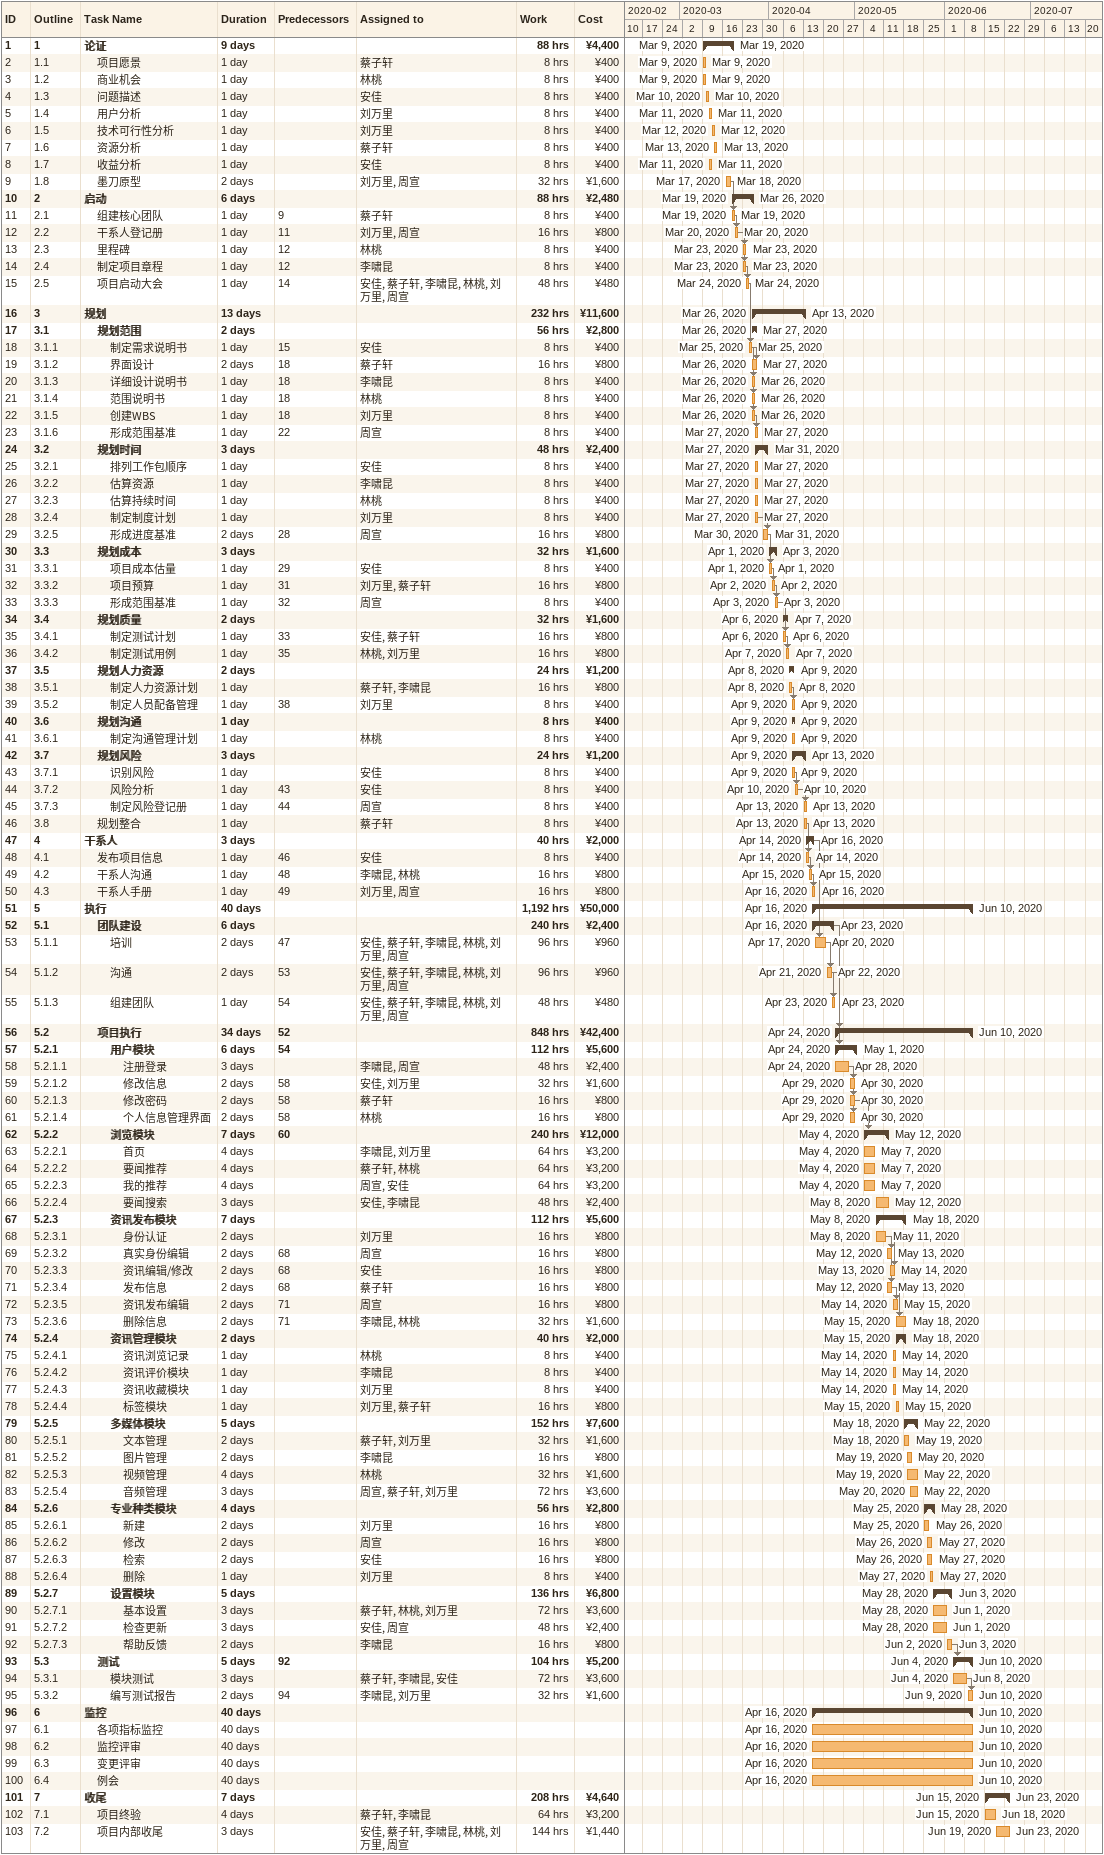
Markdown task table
| ID | WBS | Task | Duration | Start | Finish | Predecessors | Resources | Work (h) | Cost (¥) |
|---|---|---|---|---|---|---|---|---|---|
| 1 | 1 | **论证** | 9d | 2020-03-09 | 2020-03-19 |  |  | 88 | 4400 |
| 2 | 1.1 | 项目愿景 | 1d | 2020-03-09 | 2020-03-09 |  | 蔡子轩 | 8 | 400 |
| 3 | 1.2 | 商业机会 | 1d | 2020-03-09 | 2020-03-09 |  | 林桃 | 8 | 400 |
| 4 | 1.3 | 问题描述 | 1d | 2020-03-10 | 2020-03-10 |  | 安佳 | 8 | 400 |
| 5 | 1.4 | 用户分析 | 1d | 2020-03-11 | 2020-03-11 |  | 刘万里 | 8 | 400 |
| 6 | 1.5 | 技术可行性分析 | 1d | 2020-03-12 | 2020-03-12 |  | 刘万里 | 8 | 400 |
| 7 | 1.6 | 资源分析 | 1d | 2020-03-13 | 2020-03-13 |  | 蔡子轩 | 8 | 400 |
| 8 | 1.7 | 收益分析 | 1d | 2020-03-11 | 2020-03-11 |  | 安佳 | 8 | 400 |
| 9 | 1.8 | 墨刀原型 | 2d | 2020-03-17 | 2020-03-18 |  | 刘万里, 周宣 | 32 | 1600 |
| 10 | 2 | **启动** | 6d | 2020-03-19 | 2020-03-26 |  |  | 88 | 2480 |
| 11 | 2.1 | 组建核心团队 | 1d | 2020-03-19 | 2020-03-19 | 9 | 蔡子轩 | 8 | 400 |
| 12 | 2.2 | 干系人登记册 | 1d | 2020-03-20 | 2020-03-20 | 11 | 刘万里, 周宣 | 16 | 800 |
| 13 | 2.3 | 里程碑 | 1d | 2020-03-23 | 2020-03-23 | 12 | 林桃 | 8 | 400 |
| 14 | 2.4 | 制定项目章程 | 1d | 2020-03-23 | 2020-03-23 | 12 | 李啸昆 | 8 | 400 |
| 15 | 2.5 | 项目启动大会 | 1d | 2020-03-24 | 2020-03-24 | 14 | 安佳, 蔡子轩, 李啸昆, 林桃, 刘万里, 周宣 | 48 | 480 |
| 16 | 3 | **规划** | 13d | 2020-03-26 | 2020-04-13 |  |  | 232 | 11600 |
| 17 | 3.1 | **规划范围** | 2d | 2020-03-26 | 2020-03-27 |  |  | 56 | 2800 |
| 18 | 3.1.1 | 制定需求说明书 | 1d | 2020-03-25 | 2020-03-25 | 15 | 安佳 | 8 | 400 |
| 19 | 3.1.2 | 界面设计 | 2d | 2020-03-26 | 2020-03-27 | 18 | 蔡子轩 | 16 | 800 |
| 20 | 3.1.3 | 详细设计说明书 | 1d | 2020-03-26 | 2020-03-26 | 18 | 李啸昆 | 8 | 400 |
| 21 | 3.1.4 | 范围说明书 | 1d | 2020-03-26 | 2020-03-26 | 18 | 林桃 | 8 | 400 |
| 22 | 3.1.5 | 创建WBS | 1d | 2020-03-26 | 2020-03-26 | 18 | 刘万里 | 8 | 400 |
| 23 | 3.1.6 | 形成范围基准 | 1d | 2020-03-27 | 2020-03-27 | 22 | 周宣 | 8 | 400 |
| 24 | 3.2 | **规划时间** | 3d | 2020-03-27 | 2020-03-31 |  |  | 48 | 2400 |
| 25 | 3.2.1 | 排列工作包顺序 | 1d | 2020-03-27 | 2020-03-27 |  | 安佳 | 8 | 400 |
| 26 | 3.2.2 | 估算资源 | 1d | 2020-03-27 | 2020-03-27 |  | 李啸昆 | 8 | 400 |
| 27 | 3.2.3 | 估算持续时间 | 1d | 2020-03-27 | 2020-03-27 |  | 林桃 | 8 | 400 |
| 28 | 3.2.4 | 制定制度计划 | 1d | 2020-03-27 | 2020-03-27 |  | 刘万里 | 8 | 400 |
| 29 | 3.2.5 | 形成进度基准 | 2d | 2020-03-30 | 2020-03-31 | 28 | 周宣 | 16 | 800 |
| 30 | 3.3 | **规划成本** | 3d | 2020-04-01 | 2020-04-03 |  |  | 32 | 1600 |
| 31 | 3.3.1 | 项目成本估量 | 1d | 2020-04-01 | 2020-04-01 | 29 | 安佳 | 8 | 400 |
| 32 | 3.3.2 | 项目预算 | 1d | 2020-04-02 | 2020-04-02 | 31 | 刘万里, 蔡子轩 | 16 | 800 |
| 33 | 3.3.3 | 形成范围基准 | 1d | 2020-04-03 | 2020-04-03 | 32 | 周宣 | 8 | 400 |
| 34 | 3.4 | **规划质量** | 2d | 2020-04-06 | 2020-04-07 |  |  | 32 | 1600 |
| 35 | 3.4.1 | 制定测试计划 | 1d | 2020-04-06 | 2020-04-06 | 33 | 安佳, 蔡子轩 | 16 | 800 |
| 36 | 3.4.2 | 制定测试用例 | 1d | 2020-04-07 | 2020-04-07 | 35 | 林桃, 刘万里 | 16 | 800 |
| 37 | 3.5 | **规划人力资源** | 2d | 2020-04-08 | 2020-04-09 |  |  | 24 | 1200 |
| 38 | 3.5.1 | 制定人力资源计划 | 1d | 2020-04-08 | 2020-04-08 |  | 蔡子轩, 李啸昆 | 16 | 800 |
| 39 | 3.5.2 | 制定人员配备管理 | 1d | 2020-04-09 | 2020-04-09 | 38 | 刘万里 | 8 | 400 |
| 40 | 3.6 | **规划沟通** | 1d | 2020-04-09 | 2020-04-09 |  |  | 8 | 400 |
| 41 | 3.6.1 | 制定沟通管理计划 | 1d | 2020-04-09 | 2020-04-09 |  | 林桃 | 8 | 400 |
| 42 | 3.7 | **规划风险** | 3d | 2020-04-09 | 2020-04-13 |  |  | 24 | 1200 |
| 43 | 3.7.1 | 识别风险 | 1d | 2020-04-09 | 2020-04-09 |  | 安佳 | 8 | 400 |
| 44 | 3.7.2 | 风险分析 | 1d | 2020-04-10 | 2020-04-10 | 43 | 安佳 | 8 | 400 |
| 45 | 3.7.3 | 制定风险登记册 | 1d | 2020-04-13 | 2020-04-13 | 44 | 周宣 | 8 | 400 |
| 46 | 3.8 | 规划整合 | 1d | 2020-04-13 | 2020-04-13 |  | 蔡子轩 | 8 | 400 |
| 47 | 4 | **干系人** | 3d | 2020-04-14 | 2020-04-16 |  |  | 40 | 2000 |
| 48 | 4.1 | 发布项目信息 | 1d | 2020-04-14 | 2020-04-14 | 46 | 安佳 | 8 | 400 |
| 49 | 4.2 | 干系人沟通 | 1d | 2020-04-15 | 2020-04-15 | 48 | 李啸昆, 林桃 | 16 | 800 |
| 50 | 4.3 | 干系人手册 | 1d | 2020-04-16 | 2020-04-16 | 49 | 刘万里, 周宣 | 16 | 800 |
| 51 | 5 | **执行** | 40d | 2020-04-16 | 2020-06-10 |  |  | 1192 | 50000 |
| 52 | 5.1 | **团队建设** | 6d | 2020-04-16 | 2020-04-23 |  |  | 240 | 2400 |
| 53 | 5.1.1 | 培训 | 2d | 2020-04-17 | 2020-04-20 | 47 | 安佳, 蔡子轩, 李啸昆, 林桃, 刘万里, 周宣 | 96 | 960 |
| 54 | 5.1.2 | 沟通 | 2d | 2020-04-21 | 2020-04-22 | 53 | 安佳, 蔡子轩, 李啸昆, 林桃, 刘万里, 周宣 | 96 | 960 |
| 55 | 5.1.3 | 组建团队 | 1d | 2020-04-23 | 2020-04-23 | 54 | 安佳, 蔡子轩, 李啸昆, 林桃, 刘万里, 周宣 | 48 | 480 |
| 56 | 5.2 | **项目执行** | 34d | 2020-04-24 | 2020-06-10 | 52 |  | 848 | 42400 |
| 57 | 5.2.1 | **用户模块** | 6d | 2020-04-24 | 2020-05-01 | 54 |  | 112 | 5600 |
| 58 | 5.2.1.1 | 注册登录 | 3d | 2020-04-24 | 2020-04-28 |  | 李啸昆, 周宣 | 48 | 2400 |
| 59 | 5.2.1.2 | 修改信息 | 2d | 2020-04-29 | 2020-04-30 | 58 | 安佳, 刘万里 | 32 | 1600 |
| 60 | 5.2.1.3 | 修改密码 | 2d | 2020-04-29 | 2020-04-30 | 58 | 蔡子轩 | 16 | 800 |
| 61 | 5.2.1.4 | 个人信息管理界面 | 2d | 2020-04-29 | 2020-04-30 | 58 | 林桃 | 16 | 800 |
| 62 | 5.2.2 | **浏览模块** | 7d | 2020-05-04 | 2020-05-12 | 60 |  | 240 | 12000 |
| 63 | 5.2.2.1 | 首页 | 4d | 2020-05-04 | 2020-05-07 |  | 李啸昆, 刘万里 | 64 | 3200 |
| 64 | 5.2.2.2 | 要闻推荐 | 4d | 2020-05-04 | 2020-05-07 |  | 蔡子轩, 林桃 | 64 | 3200 |
| 65 | 5.2.2.3 | 我的推荐 | 4d | 2020-05-04 | 2020-05-07 |  | 周宣, 安佳 | 64 | 3200 |
| 66 | 5.2.2.4 | 要闻搜索 | 3d | 2020-05-08 | 2020-05-12 |  | 安佳, 李啸昆 | 48 | 2400 |
| 67 | 5.2.3 | **资讯发布模块** | 7d | 2020-05-08 | 2020-05-18 |  |  | 112 | 5600 |
| 68 | 5.2.3.1 | 身份认证 | 2d | 2020-05-08 | 2020-05-11 |  | 刘万里 | 16 | 800 |
| 69 | 5.2.3.2 | 真实身份编辑 | 2d | 2020-05-12 | 2020-05-13 | 68 | 周宣 | 16 | 800 |
| 70 | 5.2.3.3 | 资讯编辑/修改 | 2d | 2020-05-13 | 2020-05-14 | 68 | 安佳 | 16 | 800 |
| 71 | 5.2.3.4 | 发布信息 | 2d | 2020-05-12 | 2020-05-13 | 68 | 蔡子轩 | 16 | 800 |
| 72 | 5.2.3.5 | 资讯发布编辑 | 2d | 2020-05-14 | 2020-05-15 | 71 | 周宣 | 16 | 800 |
| 73 | 5.2.3.6 | 删除信息 | 2d | 2020-05-15 | 2020-05-18 | 71 | 李啸昆, 林桃 | 32 | 1600 |
| 74 | 5.2.4 | **资讯管理模块** | 2d | 2020-05-15 | 2020-05-18 |  |  | 40 | 2000 |
| 75 | 5.2.4.1 | 资讯浏览记录 | 1d | 2020-05-14 | 2020-05-14 |  | 林桃 | 8 | 400 |
| 76 | 5.2.4.2 | 资讯评价模块 | 1d | 2020-05-14 | 2020-05-14 |  | 李啸昆 | 8 | 400 |
| 77 | 5.2.4.3 | 资讯收藏模块 | 1d | 2020-05-14 | 2020-05-14 |  | 刘万里 | 8 | 400 |
| 78 | 5.2.4.4 | 标签模块 | 1d | 2020-05-15 | 2020-05-15 |  | 刘万里, 蔡子轩 | 16 | 800 |
| 79 | 5.2.5 | **多媒体模块** | 5d | 2020-05-18 | 2020-05-22 |  |  | 152 | 7600 |
| 80 | 5.2.5.1 | 文本管理 | 2d | 2020-05-18 | 2020-05-19 |  | 蔡子轩, 刘万里 | 32 | 1600 |
| 81 | 5.2.5.2 | 图片管理 | 2d | 2020-05-19 | 2020-05-20 |  | 李啸昆 | 16 | 800 |
| 82 | 5.2.5.3 | 视频管理 | 4d | 2020-05-19 | 2020-05-22 |  | 林桃 | 32 | 1600 |
| 83 | 5.2.5.4 | 音频管理 | 3d | 2020-05-20 | 2020-05-22 |  | 周宣, 蔡子轩, 刘万里 | 72 | 3600 |
| 84 | 5.2.6 | **专业种类模块** | 4d | 2020-05-25 | 2020-05-28 |  |  | 56 | 2800 |
| 85 | 5.2.6.1 | 新建 | 2d | 2020-05-25 | 2020-05-26 |  | 刘万里 | 16 | 800 |
| 86 | 5.2.6.2 | 修改 | 2d | 2020-05-26 | 2020-05-27 |  | 周宣 | 16 | 800 |
| 87 | 5.2.6.3 | 检索 | 2d | 2020-05-26 | 2020-05-27 |  | 安佳 | 16 | 800 |
| 88 | 5.2.6.4 | 删除 | 1d | 2020-05-27 | 2020-05-27 |  | 刘万里 | 8 | 400 |
| 89 | 5.2.7 | **设置模块** | 5d | 2020-05-28 | 2020-06-03 |  |  | 136 | 6800 |
| 90 | 5.2.7.1 | 基本设置 | 3d | 2020-05-28 | 2020-06-01 |  | 蔡子轩, 林桃, 刘万里 | 72 | 3600 |
| 91 | 5.2.7.2 | 检查更新 | 3d | 2020-05-28 | 2020-06-01 |  | 安佳, 周宣 | 48 | 2400 |
| 92 | 5.2.7.3 | 帮助反馈 | 2d | 2020-06-02 | 2020-06-03 |  | 李啸昆 | 16 | 800 |
| 93 | 5.3 | **测试** | 5d | 2020-06-04 | 2020-06-10 | 92 |  | 104 | 5200 |
| 94 | 5.3.1 | 模块测试 | 3d | 2020-06-04 | 2020-06-08 |  | 蔡子轩, 李啸昆, 安佳 | 72 | 3600 |
| 95 | 5.3.2 | 编写测试报告 | 2d | 2020-06-09 | 2020-06-10 | 94 | 李啸昆, 刘万里 | 32 | 1600 |
| 96 | 6 | **监控** | 40d | 2020-04-16 | 2020-06-10 |  |  |  |  |
| 97 | 6.1 | 各项指标监控 | 40d | 2020-04-16 | 2020-06-10 |  |  |  |  |
| 98 | 6.2 | 监控评审 | 40d | 2020-04-16 | 2020-06-10 |  |  |  |  |
| 99 | 6.3 | 变更评审 | 40d | 2020-04-16 | 2020-06-10 |  |  |  |  |
| 100 | 6.4 | 例会 | 40d | 2020-04-16 | 2020-06-10 |  |  |  |  |
| 101 | 7 | **收尾** | 7d | 2020-06-15 | 2020-06-23 |  |  | 208 | 4640 |
| 102 | 7.1 | 项目终验 | 4d | 2020-06-15 | 2020-06-18 |  | 蔡子轩, 李啸昆 | 64 | 3200 |
| 103 | 7.2 | 项目内部收尾 | 3d | 2020-06-19 | 2020-06-23 |  | 安佳, 蔡子轩, 李啸昆, 林桃, 刘万里, 周宣 | 144 | 1440 |
